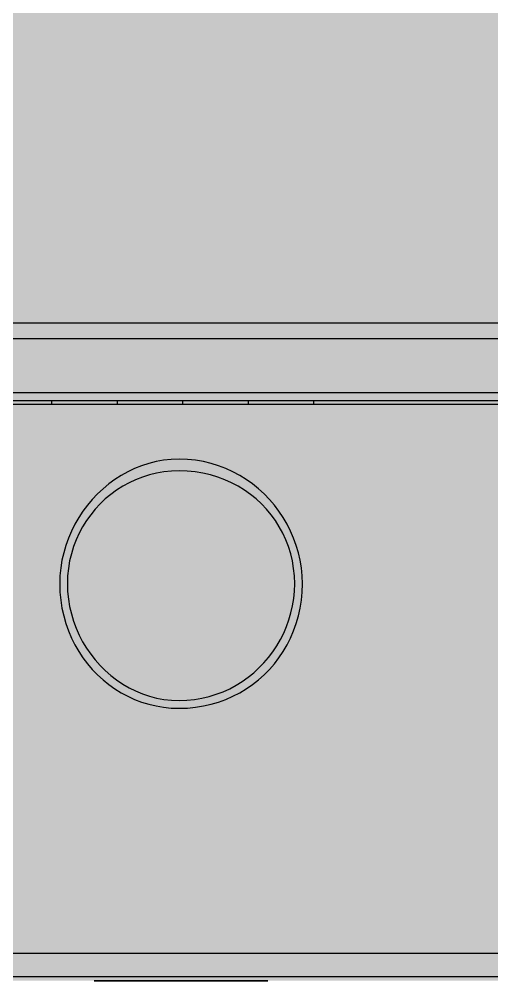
# Model space of a CAD drawing. Header units: millimetres. Extents: x 0 to 966, y -664 to 90.
# Drawn here: x 100.48 to 111.3, y 0 to 22.01 of the extents above; entities that cross this region are included whole.
import ezdxf

# ---------------------------------------------------------------- set-up
doc = ezdxf.new("R2010")
doc.units = ezdxf.units.MM
for name, color, linetype in [('HDL_BODY', 7, 'Continuous'), ('HDL_COLOUR', 7, 'Continuous'), ('HDL_DETAIL', 7, 'Continuous')]:
    doc.layers.add(name, color=color, linetype=linetype)

# ---------------------------------------------------------------- blocks, each defined once
blk = doc.blocks.new('M_MHR17U.1_FRONT')
at = {"layer": 'HDL_BODY', "true_color": 0x202126}
blk.add_hatch(color=250, dxfattribs=at).paths.add_polyline_path([(0, 0), (144, 0), (144, 90), (0, 90)])
at = {"layer": 'HDL_BODY', "true_color": 0x2a2a30}
blk.add_hatch(color=250, dxfattribs=at).paths.add_polyline_path([(0.4, 20.52), (143.6, 20.52), (143.6, 68.31), (0.4, 68.31)])
at = {"layer": 'HDL_BODY', "true_color": 0x23242a}
blk.add_hatch(color=250, dxfattribs=at).paths.add_polyline_path([(0.4, 0.5), (143.6, 0.5), (143.6, 19.8), (0.4, 19.8)])
at = {"layer": 'HDL_COLOUR', "true_color": 0x18191d}
for points in [[(104.141, 11.94), (103.963, 11.934), (103.787, 11.915), (103.615, 11.885), (103.447, 11.843), (103.282, 11.789), (103.122, 11.726), (102.966, 11.652), (102.816, 11.568), (102.671, 11.475), (102.533, 11.373), (102.4, 11.263), (102.274, 11.145), (102.155, 11.019), (102.043, 10.886), (101.939, 10.747), (101.844, 10.602), (101.756, 10.451), (101.678, 10.294), (101.609, 10.133), (101.549, 9.967), (101.5, 9.798), (101.461, 9.625), (101.432, 9.449), (101.415, 9.27), (101.409, 9.089), (101.415, 8.898), (101.432, 8.711), (101.461, 8.529), (101.5, 8.35), (101.549, 8.177), (101.609, 8.008), (101.678, 7.845), (101.756, 7.688), (101.844, 7.537), (101.939, 7.392), (102.043, 7.255), (102.155, 7.124), (102.274, 7.001), (102.4, 6.886), (102.533, 6.779), (102.671, 6.681), (102.816, 6.592), (102.966, 6.511), (103.122, 6.441), (103.282, 6.38), (103.447, 6.33), (103.615, 6.29), (103.787, 6.261), (103.963, 6.243), (104.141, 6.237), (104.33, 6.243), (104.515, 6.261), (104.696, 6.29), (104.873, 6.33), (105.045, 6.38), (105.211, 6.441), (105.373, 6.511), (105.528, 6.592), (105.678, 6.681), (105.821, 6.779), (105.957, 6.886), (106.086, 7.001), (106.207, 7.124), (106.321, 7.255), (106.427, 7.392), (106.524, 7.537), (106.612, 7.688), (106.692, 7.845), (106.762, 8.008), (106.821, 8.177), (106.871, 8.35), (106.911, 8.529), (106.939, 8.711), (106.956, 8.898), (106.962, 9.089), (106.956, 9.27), (106.939, 9.449), (106.911, 9.625), (106.871, 9.798), (106.821, 9.967), (106.762, 10.133), (106.692, 10.294), (106.612, 10.451), (106.524, 10.602), (106.427, 10.747), (106.321, 10.886), (106.207, 11.019), (106.086, 11.145), (105.957, 11.263), (105.821, 11.373), (105.678, 11.475), (105.528, 11.568), (105.373, 11.652), (105.211, 11.726), (105.045, 11.789), (104.873, 11.843), (104.696, 11.885), (104.515, 11.915), (104.33, 11.934), (104.141, 11.94)], [(104.141, 11.673), (103.966, 11.667), (103.794, 11.65), (103.626, 11.621), (103.462, 11.581), (103.302, 11.531), (103.146, 11.47), (102.996, 11.4), (102.851, 11.32), (102.712, 11.232), (102.579, 11.134), (102.453, 11.029), (102.334, 10.916), (102.222, 10.795), (102.118, 10.668), (102.021, 10.533), (101.934, 10.393), (101.855, 10.246), (101.786, 10.094), (101.726, 9.937), (101.676, 9.776), (101.636, 9.61), (101.608, 9.439), (101.59, 9.266), (101.584, 9.089), (101.59, 8.912), (101.608, 8.737), (101.636, 8.565), (101.676, 8.396), (101.726, 8.231), (101.786, 8.07), (101.855, 7.914), (101.934, 7.762), (102.021, 7.617), (102.118, 7.477), (102.222, 7.344), (102.334, 7.218), (102.453, 7.099), (102.579, 6.988), (102.712, 6.886), (102.851, 6.792), (102.996, 6.708), (103.146, 6.633), (103.302, 6.569), (103.462, 6.515), (103.626, 6.472), (103.794, 6.441), (103.966, 6.422), (104.141, 6.416), (104.319, 6.422), (104.494, 6.439), (104.664, 6.468), (104.831, 6.507), (104.992, 6.557), (105.149, 6.617), (105.3, 6.686), (105.446, 6.764), (105.586, 6.851), (105.72, 6.946), (105.848, 7.049), (105.969, 7.16), (106.082, 7.277), (106.189, 7.402), (106.287, 7.532), (106.378, 7.668), (106.461, 7.81), (106.535, 7.957), (106.6, 8.108), (106.656, 8.264), (106.702, 8.423), (106.739, 8.585), (106.765, 8.751), (106.781, 8.919), (106.787, 9.089), (106.781, 9.266), (106.763, 9.439), (106.735, 9.61), (106.695, 9.776), (106.645, 9.937), (106.584, 10.094), (106.514, 10.246), (106.434, 10.393), (106.345, 10.533), (106.247, 10.668), (106.141, 10.795), (106.026, 10.916), (105.904, 11.029), (105.774, 11.134), (105.637, 11.232), (105.494, 11.32), (105.343, 11.4), (105.187, 11.47), (105.025, 11.531), (104.858, 11.581), (104.685, 11.621), (104.508, 11.65), (104.327, 11.667), (104.141, 11.673)]]:
    blk.add_hatch(color=250, dxfattribs=at).paths.add_polyline_path(points)
at = {"layer": 'HDL_DETAIL', "color": 251, "true_color": 0x52555c}
for points in [[(5.467, 15.059), (138.533, 15.059)], [(5.467, 14.703), (138.533, 14.703)], [(138.533, 13.455), (5.467, 13.455)], [(138.533, 13.277), (5.467, 13.277)], [(101.23, 13.188), (101.23, 13.277)], [(102.73, 13.188), (102.73, 13.277)], [(104.23, 13.188), (104.23, 13.277)], [(105.73, 13.188), (105.73, 13.277)], [(107.227, 13.188), (107.227, 13.277)], [(138.533, 13.188), (5.467, 13.188)], [(114.9, 0.624), (5.026, 0.624)], [(114.459, 0.089), (4.497, 0.089)], [(106.171, 0), (106.163, 0), (106.142, 0), (106.106, 0), (106.056, 0), (105.993, 0), (105.917, 0), (105.827, 0), (105.726, 0), (105.612, 0), (105.486, 0), (105.349, 0), (105.2, 0), (105.082, 0), (104.961, 0), (104.836, 0), (104.709, 0), (104.58, 0), (104.449, 0), (104.318, 0), (104.186, 0), (104.053, 0), (103.922, 0), (103.791, 0), (103.662, 0), (103.535, 0), (103.41, 0), (103.289, 0), (103.171, 0), (103.022, 0), (102.885, 0), (102.759, 0), (102.645, 0), (102.544, 0), (102.455, 0), (102.378, 0), (102.315, 0), (102.266, 0), (102.23, 0), (102.208, 0), (102.201, 0)], [(102.201, 0), (102.208, 0), (102.23, 0), (102.266, 0), (102.315, 0), (102.378, 0), (102.455, 0), (102.544, 0), (102.645, 0), (102.759, 0), (102.885, 0), (103.022, 0), (103.171, 0), (103.289, 0), (103.41, 0), (103.535, 0), (103.662, 0), (103.791, 0), (103.922, 0), (104.053, 0), (104.186, 0), (104.318, 0), (104.449, 0), (104.58, 0), (104.709, 0), (104.836, 0), (104.961, 0), (105.082, 0), (105.2, 0), (105.349, 0), (105.486, 0), (105.612, 0), (105.726, 0), (105.827, 0), (105.917, 0), (105.993, 0), (106.056, 0), (106.106, 0), (106.142, 0), (106.163, 0), (106.171, 0)]]:
    blk.add_lwpolyline(points, dxfattribs=at)
for points in [[(104.141, 11.94), (103.963, 11.934), (103.787, 11.915), (103.615, 11.885), (103.447, 11.843), (103.282, 11.789), (103.122, 11.726), (102.966, 11.652), (102.816, 11.568), (102.671, 11.475), (102.533, 11.373), (102.4, 11.263), (102.274, 11.145), (102.155, 11.019), (102.043, 10.886), (101.939, 10.747), (101.844, 10.602), (101.756, 10.451), (101.678, 10.294), (101.609, 10.133), (101.549, 9.967), (101.5, 9.798), (101.461, 9.625), (101.432, 9.449), (101.415, 9.27), (101.409, 9.089), (101.415, 8.898), (101.432, 8.711), (101.461, 8.529), (101.5, 8.35), (101.549, 8.177), (101.609, 8.008), (101.678, 7.845), (101.756, 7.688), (101.844, 7.537), (101.939, 7.392), (102.043, 7.255), (102.155, 7.124), (102.274, 7.001), (102.4, 6.886), (102.533, 6.779), (102.671, 6.681), (102.816, 6.592), (102.966, 6.511), (103.122, 6.441), (103.282, 6.38), (103.447, 6.33), (103.615, 6.29), (103.787, 6.261), (103.963, 6.243), (104.141, 6.237), (104.33, 6.243), (104.515, 6.261), (104.696, 6.29), (104.873, 6.33), (105.045, 6.38), (105.211, 6.441), (105.373, 6.511), (105.528, 6.592), (105.678, 6.681), (105.821, 6.779), (105.957, 6.886), (106.086, 7.001), (106.207, 7.124), (106.321, 7.255), (106.427, 7.392), (106.524, 7.537), (106.612, 7.688), (106.692, 7.845), (106.762, 8.008), (106.821, 8.177), (106.871, 8.35), (106.911, 8.529), (106.939, 8.711), (106.956, 8.898), (106.962, 9.089), (106.956, 9.27), (106.939, 9.449), (106.911, 9.625), (106.871, 9.798), (106.821, 9.967), (106.762, 10.133), (106.692, 10.294), (106.612, 10.451), (106.524, 10.602), (106.427, 10.747), (106.321, 10.886), (106.207, 11.019), (106.086, 11.145), (105.957, 11.263), (105.821, 11.373), (105.678, 11.475), (105.528, 11.568), (105.373, 11.652), (105.211, 11.726), (105.045, 11.789), (104.873, 11.843), (104.696, 11.885), (104.515, 11.915), (104.33, 11.934), (104.141, 11.94)], [(104.141, 11.673), (103.966, 11.667), (103.794, 11.65), (103.626, 11.621), (103.462, 11.581), (103.302, 11.531), (103.146, 11.47), (102.996, 11.4), (102.851, 11.32), (102.712, 11.232), (102.579, 11.134), (102.453, 11.029), (102.334, 10.916), (102.222, 10.795), (102.118, 10.668), (102.021, 10.533), (101.934, 10.393), (101.855, 10.246), (101.786, 10.094), (101.726, 9.937), (101.676, 9.776), (101.636, 9.61), (101.608, 9.439), (101.59, 9.266), (101.584, 9.089), (101.59, 8.912), (101.608, 8.737), (101.636, 8.565), (101.676, 8.396), (101.726, 8.231), (101.786, 8.07), (101.855, 7.914), (101.934, 7.762), (102.021, 7.617), (102.118, 7.477), (102.222, 7.344), (102.334, 7.218), (102.453, 7.099), (102.579, 6.988), (102.712, 6.886), (102.851, 6.792), (102.996, 6.708), (103.146, 6.633), (103.302, 6.569), (103.462, 6.515), (103.626, 6.472), (103.794, 6.441), (103.966, 6.422), (104.141, 6.416), (104.319, 6.422), (104.494, 6.439), (104.664, 6.468), (104.831, 6.507), (104.992, 6.557), (105.149, 6.617), (105.3, 6.686), (105.446, 6.764), (105.586, 6.851), (105.72, 6.946), (105.848, 7.049), (105.969, 7.16), (106.082, 7.277), (106.189, 7.402), (106.287, 7.532), (106.378, 7.668), (106.461, 7.81), (106.535, 7.957), (106.6, 8.108), (106.656, 8.264), (106.702, 8.423), (106.739, 8.585), (106.765, 8.751), (106.781, 8.919), (106.787, 9.089), (106.781, 9.266), (106.763, 9.439), (106.735, 9.61), (106.695, 9.776), (106.645, 9.937), (106.584, 10.094), (106.514, 10.246), (106.434, 10.393), (106.345, 10.533), (106.247, 10.668), (106.141, 10.795), (106.026, 10.916), (105.904, 11.029), (105.774, 11.134), (105.637, 11.232), (105.494, 11.32), (105.343, 11.4), (105.187, 11.47), (105.025, 11.531), (104.858, 11.581), (104.685, 11.621), (104.508, 11.65), (104.327, 11.667), (104.141, 11.673)]]:
    blk.add_lwpolyline(points, close=True, dxfattribs=at)

msp = doc.modelspace()

# ---------------------------------------------------------------- block references
msp.add_blockref('M_MHR17U.1_FRONT', (0, 0))

doc.saveas('drawing.dxf')
